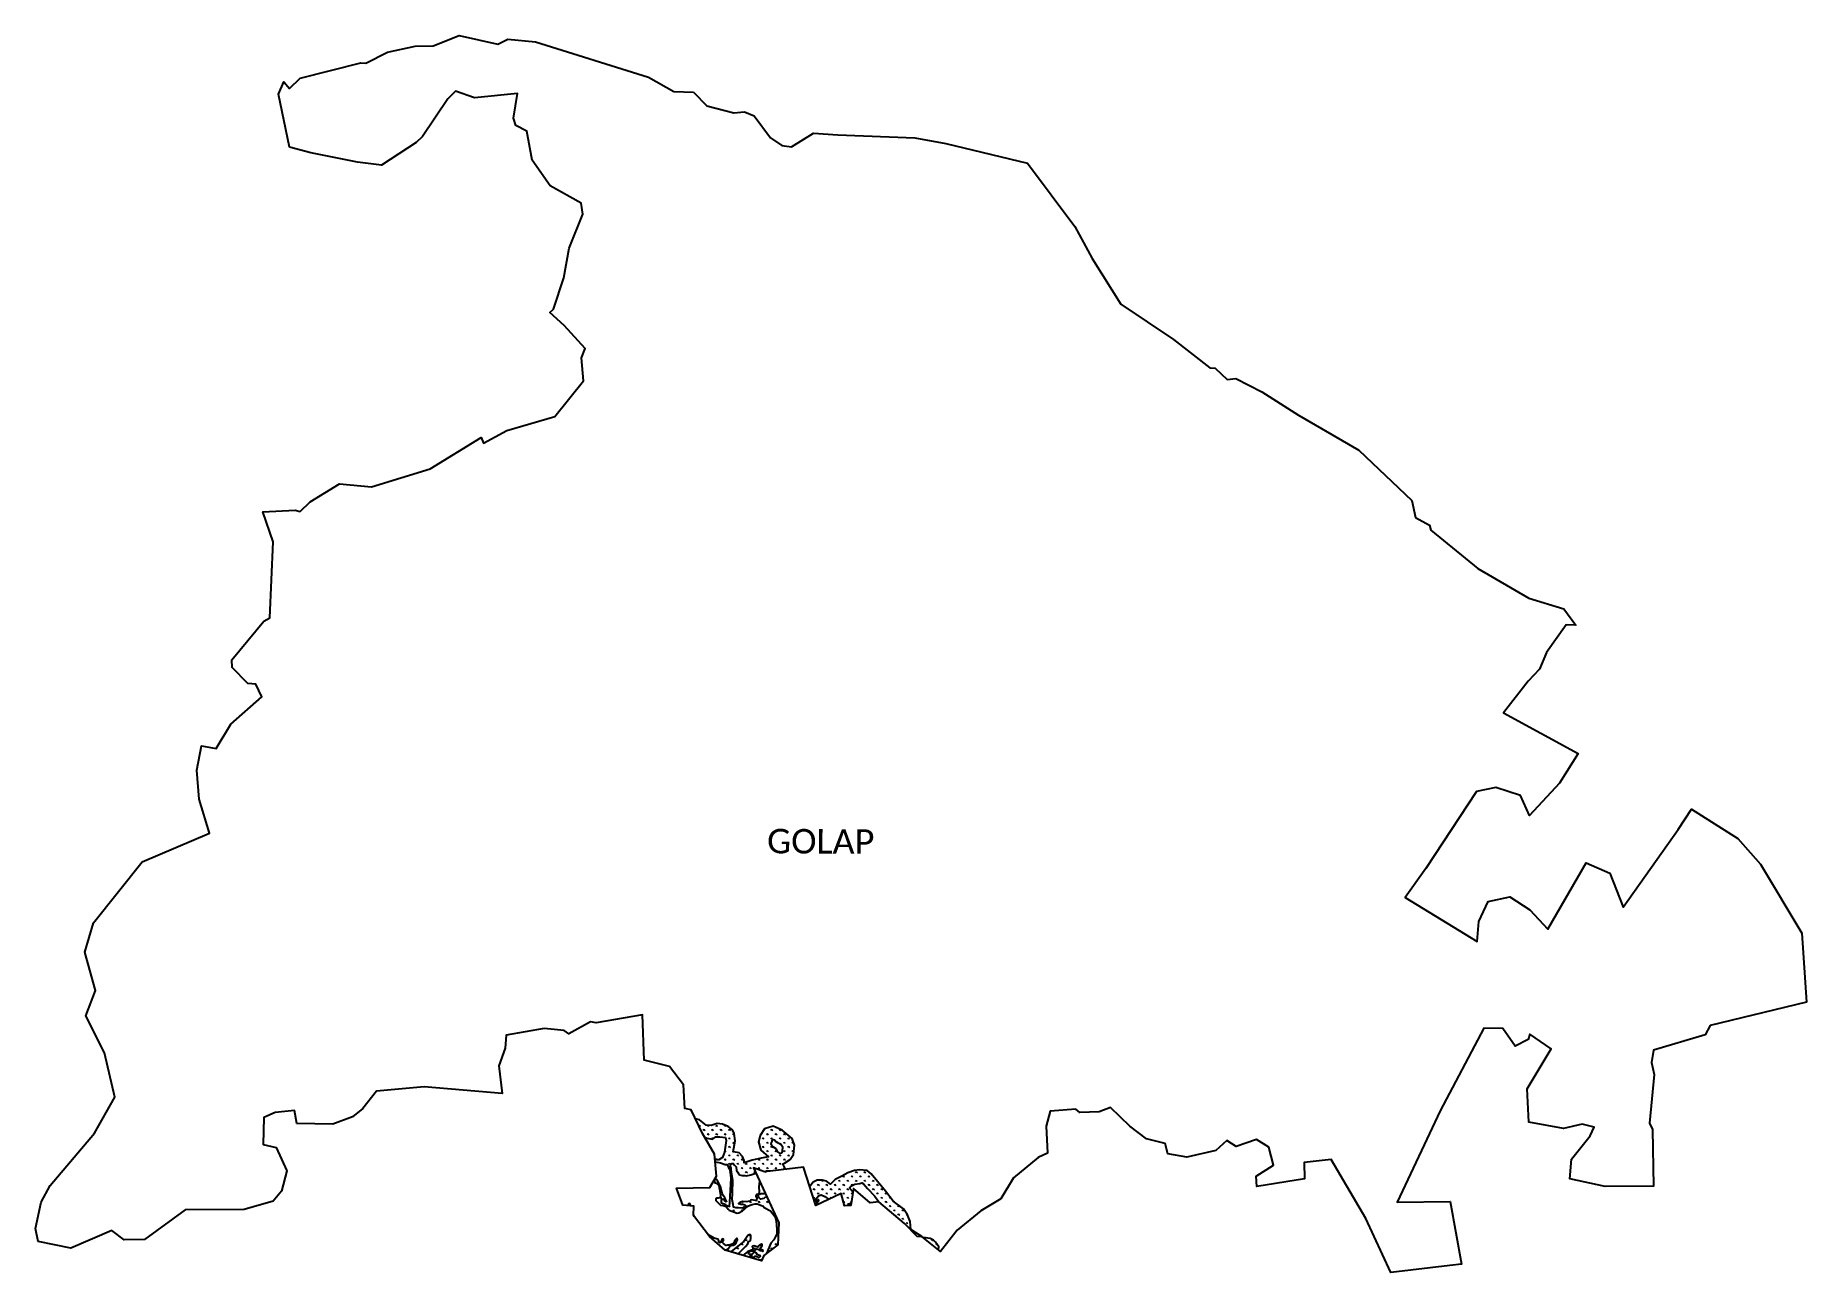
# Model space of a CAD drawing. Header units: metres. Extents: x 316643 to 324161, y 1868296 to 1873547.
import ezdxf

# ---------------------------------------------------------------- set-up
doc = ezdxf.new("R2010")
doc.units = ezdxf.units.M
for name, color, linetype in [('MANGROOVE BUFFER ZONE', 120, 'Continuous'), ('village', 3, 'Continuous'), ('VILLAGE NAME', 250, 'Continuous')]:
    doc.layers.add(name, color=color, linetype=linetype)
doc.styles.get("Standard").update_dxf_attribs({"font": 'simplex.shx'})

msp = doc.modelspace()

# ---------------------------------------------------------------- hatches: boundary and pattern name
at = {"layer": 'MANGROOVE BUFFER ZONE'}
h = msp.add_hatch(dxfattribs=at)
h.set_pattern_fill('GRASS', color=256)
h.paths.add_polyline_path([(319822.8, 1868760.8), (319846.6, 1868776.4), (319861.5, 1868797.6), (319865, 1868836.4), (319855.5, 1868865.2), (319812.5, 1868899.7), (319774.7, 1868916.8), (319738.7, 1868906), (319719, 1868877.7), (319712.7, 1868851.3), (319722.5, 1868816), (319754.4, 1868787), (319723.7, 1868781.8), (319685.9, 1868773.1), (319651.6, 1868761), (319651.3, 1868771.5), (319644.9, 1868789.1), (319630.6, 1868804), (319604.4, 1868807.8), (319612.9, 1868854.3), (319609.5, 1868885.6), (319602.4, 1868901.1), (319583.4, 1868915.6), (319560.1, 1868925.1), (319537.4, 1868928.5), (319511.1, 1868920.4), (319490.6, 1868922), (319461.7, 1868944), (319445.1, 1868948.3), (319475.3, 1868885.9), (319484.5, 1868870.1), (319493.9, 1868867), (319516.7, 1868861.5), (319531.9, 1868871.8), (319548.3, 1868871.4), (319572.8, 1868869.4), (319575, 1868856.7), (319568.2, 1868807.5), (319560.4, 1868784.1), (319544.8, 1868774.7), (319528, 1868777.8), (319529.1, 1868765.8), (319551.2, 1868761.6), (319570.5, 1868754.8), (319579.7, 1868753.9), (319585.2, 1868741.6), (319590.8, 1868733), (319594.8, 1868697), (319589.3, 1868595.2), (319588.4, 1868576.1), (319582.3, 1868577.3), (319574.3, 1868583.4), (319562.1, 1868588), (319555.2, 1868591.1), (319555.1, 1868603.1), (319557.5, 1868606.9), (319562.4, 1868607.6), (319566.2, 1868605.1), (319568.5, 1868600.7), (319574.4, 1868595.7), (319577.5, 1868598.4), (319576, 1868602.4), (319572.7, 1868606.7), (319570, 1868612.8), (319564.5, 1868621.3), (319558.8, 1868632.8), (319557.1, 1868640.6), (319554.3, 1868649), (319553.1, 1868656.6), (319547.3, 1868669.5), (319538.1, 1868685.5), (319533.7, 1868690.2), (319528.1, 1868692.2), (319526.3, 1868689.4), (319525.4, 1868683.9), (319527.2, 1868676.7), (319533.5, 1868675.9), (319536.8, 1868672.7), (319543.5, 1868666.1), (319549.9, 1868634.7), (319550.3, 1868631.7), (319551.3, 1868626.9), (319550.6, 1868619.7), (319548.9, 1868614.4), (319546.7, 1868612.6), (319541.6, 1868612.1), (319535.8, 1868611.3), (319532.2, 1868610.2), (319530.9, 1868609.3), (319531.8, 1868602.2), (319535, 1868598.8), (319538.5, 1868594.5), (319546.6, 1868585.6), (319550.9, 1868582.3), (319560.9, 1868580.1), (319566.5, 1868579.3), (319574.3, 1868576.8), (319577.1, 1868574.5), (319583.8, 1868565.2), (319588.4, 1868560), (319622.4, 1868548.6), (319629.5, 1868549.3), (319645.1, 1868558.4), (319667.6, 1868577.2), (319677.4, 1868582), (319685.6, 1868585), (319699, 1868587.4), (319706.5, 1868587.2), (319724.7, 1868580.9), (319731.7, 1868578.2), (319737, 1868572.7), (319763.8, 1868557.4), (319783.5, 1868532.2), (319787.7, 1868514.4), (319790.2, 1868482.1), (319790.5, 1868460.2), (319777.5, 1868434.4), (319764.5, 1868420.6), (319746.2, 1868377.3), (319794.4, 1868414.2), (319799.1, 1868507.5), (319749, 1868615.6), (319745, 1868616), (319739.3, 1868614.3), (319735.1, 1868610.6), (319728.7, 1868608.8), (319721.7, 1868608), (319716.1, 1868613.1), (319712.3, 1868618.3), (319710.7, 1868627.9), (319703.6, 1868627.4), (319700.8, 1868620.1), (319704.9, 1868609.9), (319704.2, 1868601.8), (319700, 1868601.1), (319682.1, 1868604.1), (319677.1, 1868599.6), (319660.6, 1868596.4), (319646.6, 1868597.6), (319633, 1868593.3), (319627, 1868588.6), (319637.5, 1868586.3), (319646, 1868585.6), (319654.9, 1868583.6), (319657.4, 1868580.5), (319656.5, 1868575.6), (319652, 1868573.2), (319644.9, 1868569.9), (319627.5, 1868570.5), (319615.9, 1868570), (319606.8, 1868573.4), (319604.4, 1868584.9), (319600.2, 1868605.6), (319601.8, 1868631.5), (319603, 1868688.6), (319599, 1868712.8), (319597.7, 1868718), (319596.7, 1868738.9), (319593.3, 1868746.1), (319594, 1868755.8), (319599.3, 1868759), (319605.6, 1868758.7), (319611.2, 1868751.4), (319618.1, 1868744.8), (319619.1, 1868728.5), (319626.6, 1868718.9), (319632, 1868711.2), (319643.5, 1868708.3), (319655, 1868707.6), (319662.1, 1868706), (319680, 1868711.3), (319701.5, 1868718), (319690.9, 1868740.8), (319737.9, 1868723.6), (319740.4, 1868723.9), (319747.4, 1868727.7), (319761.3, 1868727.1), (319762.3, 1868726.5), (319826.8, 1868734.2), (319815.5, 1868756.8)])
h.paths.add_polyline_path([(319795.3, 1868808.6), (319786.9, 1868820.4), (319776.7, 1868828.1), (319769.6, 1868835.3), (319767, 1868840.1), (319767.7, 1868849.3), (319770.2, 1868853.2), (319774.1, 1868860.2), (319775.4, 1868861), (319780.8, 1868858.6), (319785.7, 1868851.8), (319793.3, 1868848.2), (319801.3, 1868843.9), (319808.2, 1868839.6), (319813.9, 1868831.2), (319812.7, 1868810.3), (319809.7, 1868803.3), (319804.7, 1868801.1)], flags=16)
h = msp.add_hatch(dxfattribs=at)
h.set_pattern_fill('GRASS', color=256)
h.paths.add_polyline_path([(320104.1, 1868663.1), (320122.1, 1868671.7), (320142.6, 1868674.4), (320150.8, 1868676.5), (320157.7, 1868672.1), (320175.1, 1868653.3), (320204.3, 1868621.8), (320222.8, 1868595.4), (320223.2, 1868595.5), (320289.2, 1868539.6), (320294.4, 1868536.9), (320295.3, 1868534.5), (320331.7, 1868503.7), (320386.6, 1868449.6), (320406, 1868448.3), (320379.1, 1868465.9), (320358.6, 1868479.3), (320356.4, 1868512.5), (320345, 1868541), (320328.3, 1868566.2), (320284.3, 1868599.4), (320251.8, 1868641.3), (320190.6, 1868715.5), (320174.2, 1868728.5), (320141.8, 1868731.2), (320119.6, 1868729.1), (320091.8, 1868719.8), (320065.8, 1868705.1), (320037.7, 1868691.2), (320018.4, 1868671.1), (320000.6, 1868683.9), (319984.7, 1868687.9), (319960.9, 1868688), (319944, 1868679.1), (319930.3, 1868661.8), (319954.6, 1868586.5), (319963.9, 1868596.5), (319969, 1868603.1), (319966.6, 1868604.8), (319964.9, 1868604.7), (319961.6, 1868601.2), (319955.8, 1868596.8), (319952.9, 1868595.8), (319953.7, 1868600.5), (319954.8, 1868605.3), (319966.6, 1868621.2), (319978.1, 1868625.1), (319994.5, 1868618.4), (320009, 1868607.9), (320010.4, 1868606.1), (320064.1, 1868631.2), (320077.7, 1868578.9), (320097.6, 1868580.1), (320093.6, 1868588.1), (320098.2, 1868587.8), (320102.5, 1868586.6), (320104.8, 1868584), (320105.8, 1868590.4), (320104.9, 1868594.5), (320106.7, 1868595.8), (320113.4, 1868638.3), (320101.2, 1868651.2), (320100.5, 1868656.4)])
h.paths.add_polyline_path([(320454.7, 1868433.1), (320441.6, 1868440.9), (320412.7, 1868444), (320476.2, 1868392.3), (320477.5, 1868405.3), (320463.9, 1868425.4)])
h = msp.add_hatch(dxfattribs=at)
h.set_pattern_fill('GRASS', color=256)
h.paths.add_polyline_path([(319563.8, 1868418.9), (319558.6, 1868425), (319560.5, 1868429), (319564, 1868432.5), (319564.1, 1868438.3), (319558.7, 1868438.4), (319556.5, 1868436.1), (319554.8, 1868430.2), (319551, 1868423.7), (319549.3, 1868422.7), (319544.7, 1868424.7), (319544.1, 1868430.1), (319543.2, 1868434.8), (319541.2, 1868437.2), (319535, 1868439.4), (319524.9, 1868441.7), (319497.1, 1868457.7), (319504.1, 1868448.4), (319570.6, 1868390.7), (319571.9, 1868390.3), (319576.3, 1868392.3), (319584.4, 1868397.2), (319592.4, 1868409.7), (319605.5, 1868411.7), (319613.8, 1868416.3), (319617.3, 1868421.9), (319620.4, 1868430.1), (319623.2, 1868435), (319622.7, 1868439.9), (319620.2, 1868441.2), (319616.7, 1868438.2), (319612.7, 1868432.7), (319608.4, 1868422.5), (319598.9, 1868417), (319589.5, 1868412.6), (319580.3, 1868411.6), (319574.9, 1868410.1)])
h.paths.add_polyline_path([(319657, 1868406.6), (319667.4, 1868417.4), (319670.5, 1868427.5), (319675.1, 1868428.9), (319679.1, 1868432.6), (319679.7, 1868442.5), (319679.8, 1868453.6), (319679.1, 1868456.1), (319677, 1868457.3), (319672.4, 1868456.5), (319667.9, 1868453.3), (319650.8, 1868428.3), (319617.9, 1868402), (319594.5, 1868383.9), (319625.8, 1868374.9)])
h.paths.add_polyline_path([(319724.2, 1868404.3), (319728.5, 1868410.6), (319727.8, 1868415), (319726, 1868416.7), (319722, 1868415), (319715.6, 1868410.1), (319709.4, 1868403.8), (319705.6, 1868404.9), (319701.6, 1868406.6), (319698.4, 1868407.8), (319696.4, 1868408.6), (319692.5, 1868409), (319689, 1868408.6), (319686.8, 1868407.7), (319685.4, 1868406.1), (319685, 1868405.2), (319688.7, 1868402), (319689, 1868396.5), (319686.8, 1868392.9), (319666.8, 1868385.5), (319652.8, 1868373.8), (319647.3, 1868368.8), (319671.6, 1868361.8), (319675.5, 1868366), (319682.3, 1868369.7), (319683.4, 1868365.8), (319685.6, 1868359.5), (319692.7, 1868360.2), (319696.9, 1868365.2), (319702.1, 1868365.3), (319715.6, 1868359.9), (319718.1, 1868362.5), (319720.5, 1868364.9), (319720.2, 1868368.6), (319713.1, 1868369.9), (319707.5, 1868372.3), (319702, 1868380.3), (319696.6, 1868383.6), (319697.2, 1868388.6), (319700.5, 1868393.9), (319705.2, 1868395.9), (319712.1, 1868394.1), (319718.7, 1868389.6), (319726.8, 1868388.3), (319730.3, 1868385.2), (319731.7, 1868388.1), (319731.4, 1868391.2), (319724.5, 1868394.3), (319720.3, 1868397.2)])
h.paths.add_polyline_path([(319691.2, 1868387.5), (319693.2, 1868383.7), (319690, 1868378.4), (319682.6, 1868373.2), (319671.1, 1868373.5), (319670.5, 1868380.1), (319674.9, 1868384.9), (319679.4, 1868387.8)], flags=16)

# ---------------------------------------------------------------- linework, layer by layer
at = {"color": 3, "flags": 128}
msp.add_lwpolyline([(319436.7, 1873306.1), (319493.1, 1873247.9)], dxfattribs=at)
at = {"layer": 'MANGROOVE BUFFER ZONE', "flags": 128}
for points in [[(319826.8, 1868734.2), (319815.5, 1868756.8), (319822.8, 1868760.8), (319846.6, 1868776.4), (319861.5, 1868797.6), (319865, 1868836.4), (319855.5, 1868865.2), (319812.5, 1868899.7), (319774.7, 1868916.8), (319738.7, 1868906), (319719, 1868877.7), (319712.7, 1868851.3), (319722.5, 1868816), (319754.4, 1868787), (319723.7, 1868781.8), (319685.9, 1868773.1), (319651.6, 1868761), (319651.3, 1868771.5), (319644.9, 1868789.1), (319630.6, 1868804), (319604.4, 1868807.8), (319612.9, 1868854.3), (319609.5, 1868885.6), (319602.4, 1868901.1), (319583.4, 1868915.6), (319560.1, 1868925.1), (319537.4, 1868928.5), (319511.1, 1868920.4), (319490.6, 1868922), (319461.7, 1868944), (319445.1, 1868948.3)], [(319484.5, 1868870.1), (319493.9, 1868867), (319516.7, 1868861.5), (319531.9, 1868871.8), (319548.3, 1868871.4), (319572.8, 1868869.4), (319575, 1868856.7), (319568.2, 1868807.5), (319560.4, 1868784.1), (319544.8, 1868774.7), (319528, 1868777.8)], [(319529.1, 1868765.8), (319551.2, 1868761.6), (319570.5, 1868754.8), (319579.7, 1868753.9), (319585.2, 1868741.6), (319590.8, 1868733), (319594.8, 1868697), (319589.3, 1868595.2), (319588.4, 1868576.1), (319582.3, 1868577.3), (319574.3, 1868583.4), (319562.1, 1868588), (319555.2, 1868591.1), (319555.1, 1868603.1), (319557.5, 1868606.9), (319562.4, 1868607.6), (319566.2, 1868605.1), (319568.5, 1868600.7), (319574.4, 1868595.7), (319577.5, 1868598.4), (319576, 1868602.4), (319572.7, 1868606.7), (319570, 1868612.8), (319564.5, 1868621.3), (319558.8, 1868632.8), (319557.1, 1868640.6), (319554.3, 1868649), (319553.1, 1868656.6), (319547.3, 1868669.5), (319538.1, 1868685.5), (319533.7, 1868690.2), (319528.1, 1868692.2), (319526.3, 1868689.4), (319525.4, 1868683.9), (319527.2, 1868676.7), (319533.5, 1868675.9), (319536.8, 1868672.7), (319543.5, 1868666.1), (319549.9, 1868634.7), (319550.3, 1868631.7), (319551.3, 1868626.9), (319550.6, 1868619.7), (319548.9, 1868614.4), (319546.7, 1868612.6), (319541.6, 1868612.1), (319535.8, 1868611.3), (319532.2, 1868610.2), (319530.9, 1868609.3), (319531.8, 1868602.2), (319535, 1868598.8), (319538.5, 1868594.5), (319546.6, 1868585.6), (319550.9, 1868582.3), (319560.9, 1868580.1), (319566.5, 1868579.3), (319574.3, 1868576.8), (319577.1, 1868574.5), (319583.8, 1868565.2), (319588.4, 1868560), (319622.4, 1868548.6), (319629.5, 1868549.3), (319645.1, 1868558.4), (319667.6, 1868577.2), (319677.4, 1868582), (319685.6, 1868585), (319699, 1868587.4), (319706.5, 1868587.2), (319724.7, 1868580.9), (319731.7, 1868578.2), (319737, 1868572.7), (319763.8, 1868557.4), (319783.5, 1868532.2), (319787.7, 1868514.4), (319790.2, 1868482.1), (319790.5, 1868460.2), (319777.5, 1868434.4), (319764.5, 1868420.6), (319746.2, 1868377.3)], [(319748.8, 1868615.9), (319748.6, 1868615.6), (319745, 1868616), (319739.3, 1868614.3), (319735.1, 1868610.6), (319728.7, 1868608.8), (319721.7, 1868608), (319716.1, 1868613.1), (319712.3, 1868618.3), (319710.7, 1868627.9), (319703.6, 1868627.4), (319700.8, 1868620.1), (319704.9, 1868609.9), (319704.2, 1868601.8), (319700, 1868601.1), (319682.1, 1868604.1), (319677.1, 1868599.6), (319660.6, 1868596.4), (319646.6, 1868597.6), (319633, 1868593.3), (319627, 1868588.6), (319637.5, 1868586.3), (319646, 1868585.6), (319654.9, 1868583.6), (319657.4, 1868580.5), (319656.5, 1868575.6), (319652, 1868573.2), (319644.9, 1868569.9), (319627.5, 1868570.5), (319615.9, 1868570), (319606.8, 1868573.4), (319604.4, 1868584.9), (319600.2, 1868605.6), (319601.8, 1868631.5), (319603, 1868688.6), (319599, 1868712.8), (319597.7, 1868718), (319596.7, 1868738.9), (319593.3, 1868746.1), (319594, 1868755.8), (319599.3, 1868759), (319605.6, 1868758.7), (319611.2, 1868751.4), (319618.1, 1868744.8), (319619.1, 1868728.5), (319626.6, 1868718.9), (319632, 1868711.2), (319643.5, 1868708.3), (319655, 1868707.6), (319662.1, 1868706), (319680, 1868711.3), (319701.5, 1868718)], [(319740.4, 1868723.9), (319747.4, 1868727.7), (319761.3, 1868727.1), (319762.3, 1868726.5)], [(320406, 1868448.3), (320379.1, 1868465.9), (320358.6, 1868479.3), (320356.4, 1868512.5), (320345, 1868541), (320328.3, 1868566.2), (320284.3, 1868599.4), (320251.8, 1868641.3), (320190.6, 1868715.5), (320174.2, 1868728.5), (320141.8, 1868731.2), (320119.6, 1868729.1), (320091.8, 1868719.8), (320065.8, 1868705.1), (320037.7, 1868691.2), (320018.4, 1868671.1), (320000.6, 1868683.9), (319984.7, 1868687.9), (319960.9, 1868688), (319944, 1868679.1), (319930.3, 1868661.8)], [(319717.4, 1868683.7), (319714.2, 1868661.6), (319714.9, 1868637.6), (319713.8, 1868631), (319717, 1868629.4), (319718.5, 1868626.9), (319719.3, 1868629.5), (319724, 1868630.9), (319737.2, 1868632), (319741.3, 1868632.1)], [(320113.4, 1868638.3), (320101.2, 1868651.2), (320100.5, 1868656.4), (320104.1, 1868663.1), (320122.1, 1868671.7), (320142.6, 1868674.4), (320150.8, 1868676.5), (320157.7, 1868672.1), (320175.1, 1868653.3), (320204.3, 1868621.8), (320222.8, 1868595.4)], [(319425.1, 1868578.7), (319420.6, 1868589.5), (319416.2, 1868587.3), (319413.6, 1868583), (319414.5, 1868579.8)], [(319954.6, 1868586.5), (319963.9, 1868596.5), (319969, 1868603.1), (319966.6, 1868604.8), (319964.9, 1868604.7), (319961.6, 1868601.2), (319955.8, 1868596.8), (319952.9, 1868595.8), (319953.7, 1868600.5), (319954.8, 1868605.3), (319966.6, 1868621.2), (319978.1, 1868625.1), (319994.5, 1868618.4), (320009, 1868607.9), (320010.4, 1868606.1)], [(320097.8, 1868579.5), (320093.6, 1868588.1), (320098.2, 1868587.8), (320102.5, 1868586.6), (320104.8, 1868584)], [(320105.8, 1868590.4), (320104.9, 1868594.5), (320106.7, 1868595.8)], [(319439.9, 1868533.3), (319436.4, 1868543)], [(320289.2, 1868539.6), (320294.4, 1868536.9), (320295.3, 1868534.5)], [(319571.9, 1868390.3), (319576.3, 1868392.3), (319584.4, 1868397.2), (319592.4, 1868409.7), (319605.5, 1868411.7), (319613.8, 1868416.3), (319617.3, 1868421.9), (319620.4, 1868430.1), (319623.2, 1868435), (319622.7, 1868439.9), (319620.2, 1868441.2), (319616.7, 1868438.2), (319612.7, 1868432.7), (319608.4, 1868422.5), (319598.9, 1868417), (319589.5, 1868412.6), (319580.3, 1868411.6), (319574.9, 1868410.1), (319563.8, 1868418.9), (319558.6, 1868425), (319560.5, 1868429), (319564, 1868432.5), (319564.1, 1868438.3), (319558.7, 1868438.4), (319556.5, 1868436.1), (319554.8, 1868430.2), (319551, 1868423.7), (319549.3, 1868422.7), (319544.7, 1868424.7), (319544.1, 1868430.1), (319543.2, 1868434.8), (319541.2, 1868437.2), (319535, 1868439.4), (319524.9, 1868441.7), (319497.1, 1868457.7)], [(319625.8, 1868374.9), (319657, 1868406.6), (319667.4, 1868417.4), (319670.5, 1868427.5), (319675.1, 1868428.9), (319679.1, 1868432.6), (319679.7, 1868442.5), (319679.8, 1868453.6), (319679.1, 1868456.1), (319677, 1868457.3), (319672.4, 1868456.5), (319667.9, 1868453.3), (319650.8, 1868428.3), (319617.9, 1868402), (319594.5, 1868383.9)], [(320476.2, 1868392.3), (320477.5, 1868405.3), (320463.9, 1868425.4), (320454.7, 1868433.1), (320441.6, 1868440.9), (320412.6, 1868444)], [(319671.6, 1868361.8), (319675.5, 1868366), (319682.3, 1868369.7), (319683.4, 1868365.8), (319685.6, 1868359.5), (319692.7, 1868360.2), (319696.9, 1868365.2), (319702.1, 1868365.3), (319715.6, 1868359.9), (319718.1, 1868362.5), (319720.5, 1868364.9), (319720.2, 1868368.6), (319713.1, 1868369.9), (319707.5, 1868372.3), (319702, 1868380.3), (319696.6, 1868383.6), (319697.2, 1868388.6), (319700.5, 1868393.9), (319705.2, 1868395.9), (319712.1, 1868394.1), (319718.7, 1868389.6), (319726.8, 1868388.3), (319730.3, 1868385.2), (319731.7, 1868388.1), (319731.4, 1868391.2), (319724.5, 1868394.3), (319720.3, 1868397.2), (319724.2, 1868404.3), (319728.5, 1868410.6), (319727.8, 1868415), (319726, 1868416.7), (319722, 1868415), (319715.6, 1868410.1), (319709.4, 1868403.8), (319705.6, 1868404.9), (319701.6, 1868406.6), (319698.4, 1868407.8), (319696.4, 1868408.6), (319692.5, 1868409), (319689, 1868408.6), (319686.8, 1868407.7), (319685.4, 1868406.1), (319685, 1868405.2), (319688.7, 1868402), (319689, 1868396.5), (319686.8, 1868392.9), (319666.8, 1868385.5), (319652.8, 1868373.8), (319647.3, 1868368.8)], [(319728.6, 1868353), (319723.6, 1868350.2), (319718, 1868348.6)], [(320485.3, 1868385.1), (320485.2, 1868385.1)]]:
    msp.add_lwpolyline(points, dxfattribs=at)
for points in [[(319809.7, 1868803.3), (319804.7, 1868801.1), (319795.3, 1868808.6), (319786.9, 1868820.4), (319776.7, 1868828.1), (319769.6, 1868835.3), (319767, 1868840.1), (319767.7, 1868849.3), (319770.2, 1868853.2), (319774.1, 1868860.2), (319775.4, 1868861), (319780.8, 1868858.6), (319785.7, 1868851.8), (319793.3, 1868848.2), (319801.3, 1868843.9), (319808.2, 1868839.6), (319813.9, 1868831.2), (319812.7, 1868810.3)], [(319693.2, 1868383.7), (319690, 1868378.4), (319682.6, 1868373.2), (319671.1, 1868373.5), (319670.5, 1868380.1), (319674.9, 1868384.9), (319679.4, 1868387.8), (319691.2, 1868387.5)]]:
    msp.add_lwpolyline(points, close=True, dxfattribs=at)
at = {"layer": 'village', "color": 3}
for points in [[(323163.2, 1868777.2, 0), (323241.9, 1868876, 0), (323259.1, 1868913.1, 0), (323208.3, 1868926.1, 0), (323129.5, 1868907.6, 0), (322982.8, 1868934.6, 0), (322974.6, 1869075.6, 0), (323077.2, 1869245.7, 0), (322987, 1869308.2, 0), (322979.7, 1869284.4, 0), (322923.7, 1869256.3, 0), (322871.3, 1869331.4, 0), (322791.1, 1869333.1, 0), (322605.7, 1868982.9, 0), (322423.5, 1868594.1, 0), (322648.4, 1868597.4, 0), (322696.5, 1868330.9, 0), (322646.5, 1868326.5, 0), (322396.3, 1868295.8, 0), (322290.6, 1868524.9, 0), (322143, 1868775.5, 0), (322028.2, 1868762.6, 0), (322030.6, 1868693.8, 0), (321827.6, 1868661, 0), (321825.3, 1868704.6, 0), (321899.1, 1868751, 0), (321878.5, 1868827.8, 0), (321827, 1868860.8, 0), (321739.3, 1868830.3, 0), (321700.8, 1868856.3, 0), (321653.1, 1868813.6, 0), (321530.3, 1868785.8, 0), (321450.5, 1868800.3, 0), (321439.1, 1868844.3, 0), (321358.9, 1868863.4, 0), (321288, 1868917, 0), (321206.4, 1868997.1, 0), (321159.1, 1868978.5, 0), (321076.9, 1868975.1, 0), (321059.2, 1868989.8, 0), (320950.3, 1868981.5, 0), (320933.1, 1868916.9, 0), (320939, 1868802.3, 0), (320900.2, 1868784.6, 0), (320794.9, 1868698.1, 0), (320740.6, 1868608.9, 0), (320656.6, 1868557.3, 0), (320556.5, 1868475.5, 0), (320485.3, 1868385, 0), (320407.5, 1868448.2, 0), (320386.6, 1868449.6, 0), (320331.7, 1868503.7, 0), (320223.2, 1868595.5, 0), (320186.9, 1868591.4, 0), (320115.6, 1868652.5, 0), (320104.3, 1868580.4, 0), (320077.7, 1868578.9, 0), (320064.1, 1868631.2, 0), (319956.5, 1868580.8, 0), (319903.9, 1868743.3, 0), (319737.9, 1868723.6, 0), (319690.9, 1868740.8, 0), (319799.1, 1868507.5, 0), (319794.4, 1868414.2, 0), (319734.5, 1868368.4, 0), (319726, 1868346.3, 0), (319570.6, 1868390.7, 0), (319504.1, 1868448.4, 0), (319436.2, 1868538.2, 0), (319438.1, 1868577.9, 0), (319391.7, 1868581.7, 0), (319364.9, 1868654, 0), (319505.5, 1868656.3, 0), (319534.9, 1868705.2, 0), (319526, 1868798.2, 0), (319475.3, 1868885.9, 0), (319426.7, 1868986.2, 0), (319399.6, 1868991.7, 0), (319394.4, 1869092.2, 0), (319334.7, 1869170.9, 0), (319227.6, 1869196.7, 0), (319220.9, 1869389.8, 0), (319024.1, 1869355.7, 0), (318999.9, 1869360.5, 0), (318907.3, 1869309.2, 0), (318887.5, 1869323.1, 0), (318803.4, 1869331.2, 0), (318641.6, 1869303.4, 0), (318636.8, 1869248.6, 0), (318610.2, 1869173.2, 0), (318624.9, 1869055.3, 0), (318294, 1869084.5, 0), (318090.8, 1869065.8, 0), (318032.7, 1868991.8, 0), (317988.7, 1868956.6, 0), (317905.6, 1868926.4, 0), (317753.3, 1868929, 0), (317743.5, 1868983.1, 0), (317661.2, 1868975.2, 0), (317613.6, 1868953.5, 0), (317609.8, 1868840, 0), (317665.7, 1868826.2, 0), (317711.2, 1868727.9, 0), (317687.3, 1868640.9, 0), (317652.6, 1868598.2, 0), (317529.8, 1868563.9, 0), (317278.5, 1868562.3, 0), (317107, 1868436.6, 0), (317020, 1868435.3, 0), (316967.6, 1868475.1, 0), (316793.7, 1868399.2, 0), (316654.8, 1868428.4, 0), (316643.5, 1868483.3, 0), (316668.1, 1868594, 0), (316705.4, 1868665.4, 0), (316894.9, 1868887.2, 0), (316981.2, 1869040.7, 0), (316936, 1869228.4, 0), (316856.8, 1869385.3, 0), (316899, 1869493, 0), (316852.9, 1869655.2, 0), (316889.7, 1869779.6, 0), (317095.9, 1870039.8, 0), (317381.7, 1870161, 0), (317338.4, 1870305.2, 0), (317328.8, 1870428.9, 0), (317348.2, 1870531.9, 0), (317410.1, 1870520, 0), (317473.6, 1870624.1, 0), (317604.1, 1870740.1, 0), (317579.4, 1870793, 0), (317544.8, 1870796.1, 0), (317478.8, 1870863.3, 0), (317477.4, 1870897.2, 0), (317613.1, 1871060.6, 0), (317638.7, 1871074.9, 0), (317652.3, 1871396.8, 0), (317608.4, 1871524.5, 0), (317746.3, 1871532.3, 0), (317767.5, 1871525.5, 0), (317810.2, 1871567.3, 0), (317934.5, 1871644.1, 0), (318069.6, 1871630.4, 0), (318319.6, 1871706.6, 0), (318535.6, 1871840.8, 0), (318545.4, 1871816.7, 0), (318644.1, 1871870.4, 0), (318847.5, 1871929.4, 0), (318969.7, 1872080.1, 0), (318962, 1872178.6, 0), (318976.7, 1872218.6, 0), (318887.8, 1872315.6, 0), (318827.5, 1872371.1, 0), (318842.2, 1872385.6, 0), (318886.7, 1872517.8, 0), (318909.2, 1872643.6, 0), (318966.5, 1872788.2, 0), (318959.6, 1872835.5, 0), (318827.8, 1872909.1, 0), (318752.4, 1873017.4, 0), (318728.6, 1873140.8, 0), (318683.2, 1873165.1, 0), (318673.3, 1873195, 0), (318689.8, 1873300.4, 0), (318507.8, 1873282, 0), (318426.5, 1873309.6, 0), (318394.6, 1873278, 0), (318285.9, 1873117.1, 0), (318259.3, 1873092.5, 0), (318112.9, 1872996.6, 0), (318010.4, 1873009.5, 0), (317812.6, 1873047.8, 0), (317722.4, 1873072.5, 0), (317674.6, 1873296.9, 0), (317697.8, 1873350.2, 0), (317722.2, 1873322.1, 0), (317767.7, 1873365.8, 0), (318024.8, 1873430.2, 0), (318045.5, 1873429, 0), (318137.9, 1873475.1, 0), (318254.7, 1873501.7, 0), (318331.3, 1873503.1, 0), (318441.6, 1873546.8, 0), (318606.5, 1873509.1, 0), (318649, 1873530.6, 0), (318765.8, 1873520, 0), (319245.7, 1873369.9, 0), (319352.6, 1873308.5, 0), (319436.7, 1873306.1, 0)], [(319493.1, 1873247.9, 0), (319607.9, 1873218.4, 0), (319653, 1873223, 0), (319694.7, 1873205.3, 0), (319764.1, 1873111.5, 0), (319811.6, 1873079.5, 0), (319853.2, 1873074, 0), (319946.4, 1873132.2, 0), (320049.4, 1873125.1, 0), (320376.3, 1873111.7, 0), (320507.2, 1873088.1, 0), (320853.8, 1873005.3, 0), (321054.7, 1872735.6, 0), (321128.2, 1872600.2, 0), (321251.1, 1872406.1, 0), (321474.5, 1872256.2, 0), (321627.9, 1872136.6, 0), (321650.7, 1872134, 0), (321701.3, 1872086.9, 0), (321738.4, 1872090.9, 0), (321849, 1872034.6, 0), (322004.3, 1871934.5, 0), (322261, 1871786, 0), (322485.2, 1871572.3, 0), (322501.1, 1871501.3, 0), (322561.3, 1871468.6, 0), (322566.6, 1871446.4, 0), (322766.1, 1871284.7, 0), (322982.6, 1871157.8, 0), (323130.5, 1871112.5, 0), (323182.3, 1871043.5, 0), (323140.2, 1871044.8, 0), (323057.1, 1870927.4, 0), (323028, 1870856.7, 0), (322978.7, 1870806.1, 0), (322875, 1870671.1, 0), (323191.6, 1870498.4, 0), (323113, 1870372.9, 0), (322985.1, 1870235.4, 0), (322946.9, 1870321.4, 0), (322842.3, 1870354.9, 0), (322760.1, 1870337.7, 0), (322544.6, 1870010.7, 0), (322456.8, 1869888.3, 0), (322762.5, 1869700.7, 0), (322769.8, 1869786, 0), (322808.9, 1869871.5, 0), (322900.9, 1869890.8, 0), (322986.5, 1869835.8, 0), (323063.3, 1869753.2, 0), (323225.8, 1870035, 0), (323325.8, 1869990.7, 0), (323383, 1869846.1, 0), (323615.4, 1870176, 0), (323672.3, 1870262.2, 0), (323869.2, 1870138.1, 0), (323965.7, 1870029.4, 0), (324140.8, 1869736.6, 0), (324161.1, 1869444.1, 0), (323752.2, 1869345.1, 0), (323730.2, 1869305.2, 0), (323511.8, 1869240.3, 0), (323502.9, 1869187.9, 0), (323514.5, 1869137.2, 0), (323494.9, 1868930.1, 0), (323507.3, 1868902.5, 0), (323511.3, 1868662.1, 0), (323305.8, 1868661.1, 0), (323156.5, 1868693.8, 0), (323163.2, 1868777.2, 0)]]:
    msp.add_polyline3d(points, dxfattribs=at)

# ---------------------------------------------------------------- texts
at = {"layer": 'VILLAGE NAME', "insert": (319749.3, 1870179.5), "char_height": 104.042, "attachment_point": 1, "rotation": 359.67619}
msp.add_mtext_dynamic_manual_height_columns('{\\fCalibri|b0|i0|c0|p34;GOLAP}', width=1260.634, gutter_width=520.2, heights=[0], dxfattribs=at)

doc.saveas('drawing.dxf')
